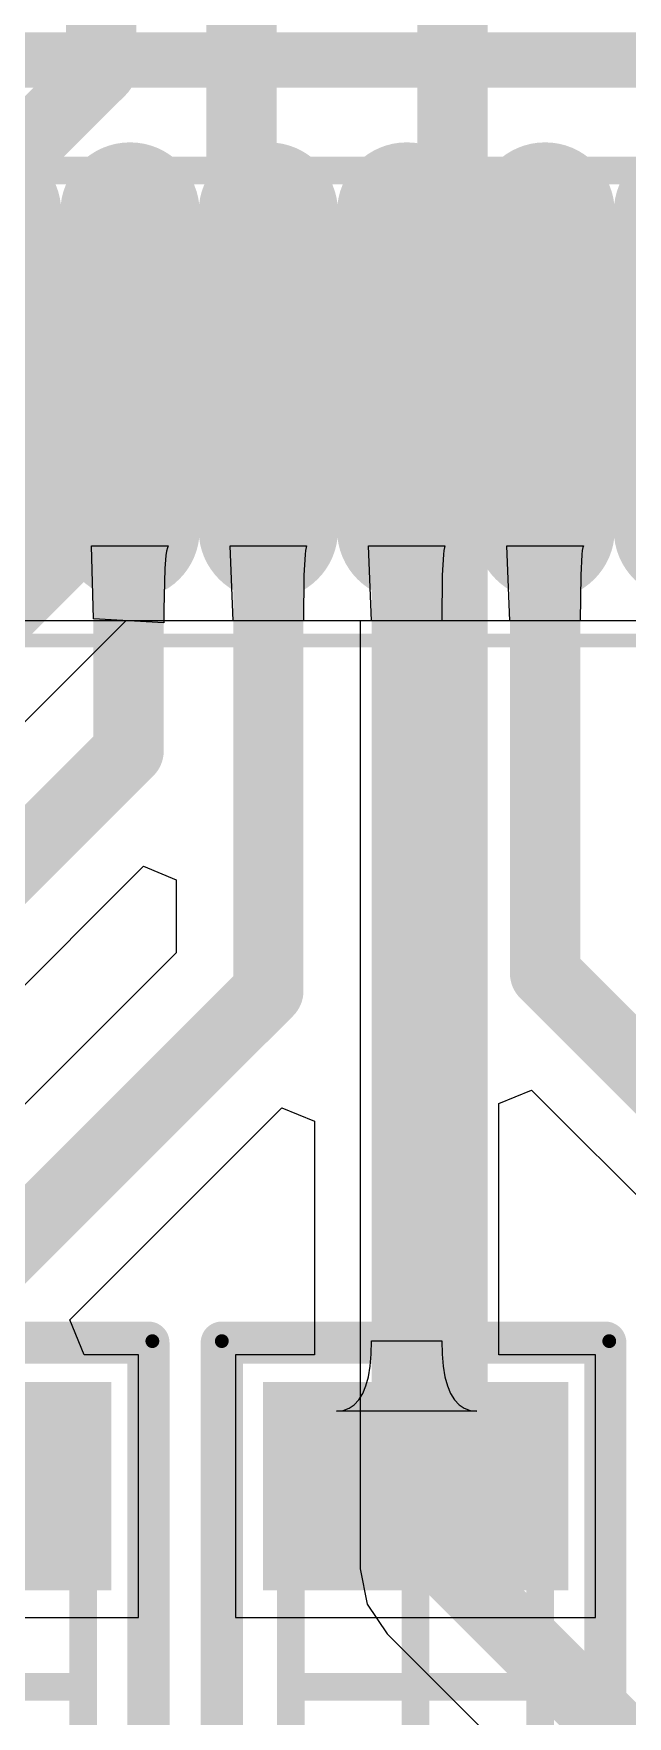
# Model space of a CAD drawing. Header units: inches. Extents: x 1.37 to 4.6, y 1.74 to 5.29.
# Drawn here: x 2.3004 to 2.3849, y 4.199 to 4.4386 of the extents above; entities that cross this region are included whole.
import ezdxf

# ---------------------------------------------------------------- set-up
doc = ezdxf.new("R2010")
doc.units = ezdxf.units.IN
doc.header["$MEASUREMENT"] = 0
for name, color, linetype in [('BottomLayer', 5, 'Continuous'), ('Mechanical13', 56, 'Continuous'), ('Mechanical15', 56, 'Continuous'), ('TopLayer', 1, 'Continuous'), ('TopOverlay', 2, 'Continuous'), ('TopPaste', 8, 'Continuous'), ('TopSolder', 216, 'Continuous')]:
    doc.layers.add(name, color=color, linetype=linetype)

# ---------------------------------------------------------------- blocks, each defined once
blk = doc.blocks.new('STM32F103C8T6_27')
at = {"layer": 'TopLayer'}
h = blk.add_hatch(color=1, dxfattribs=at)
edge = h.paths.add_edge_path()
edge.add_arc((-0.00984, 0.1437), 0.00591, 180, 360)
edge.add_line((-0.00394, 0.1437), (-0.00394, 0.18898))
edge.add_arc((-0.00984, 0.18898), 0.00591, 0, 180)
edge.add_line((-0.01575, 0.18898), (-0.01575, 0.1437))
h = blk.add_hatch(color=1, dxfattribs=at)
edge = h.paths.add_edge_path()
edge.add_arc((0.00984, 0.1437), 0.00591, 180, 360)
edge.add_line((0.01575, 0.1437), (0.01575, 0.18898))
edge.add_arc((0.00984, 0.18898), 0.00591, 0, 180)
edge.add_line((0.00394, 0.18898), (0.00394, 0.1437))
h = blk.add_hatch(color=1, dxfattribs=at)
edge = h.paths.add_edge_path()
edge.add_arc((0.02953, 0.1437), 0.00591, 180, 360)
edge.add_line((0.03543, 0.1437), (0.03543, 0.18898))
edge.add_arc((0.02953, 0.18898), 0.00591, 0, 180)
edge.add_line((0.02362, 0.18898), (0.02362, 0.1437))
h = blk.add_hatch(color=1, dxfattribs=at)
edge = h.paths.add_edge_path()
edge.add_arc((0.04921, 0.1437), 0.00591, 180, 360)
edge.add_line((0.05512, 0.1437), (0.05512, 0.18898))
edge.add_arc((0.04921, 0.18898), 0.00591, 0, 180)
edge.add_line((0.04331, 0.18898), (0.04331, 0.1437))
at = {"layer": 'TopPaste'}
h = blk.add_hatch(color=8, dxfattribs=at)
edge = h.paths.add_edge_path()
edge.add_arc((-0.00984, 0.1437), 0.00591, 180, 360)
edge.add_line((-0.00394, 0.1437), (-0.00394, 0.18898))
edge.add_arc((-0.00984, 0.18898), 0.00591, 0, 180)
edge.add_line((-0.01575, 0.18898), (-0.01575, 0.1437))
h = blk.add_hatch(color=8, dxfattribs=at)
edge = h.paths.add_edge_path()
edge.add_arc((0.00984, 0.1437), 0.00591, 180, 360)
edge.add_line((0.01575, 0.1437), (0.01575, 0.18898))
edge.add_arc((0.00984, 0.18898), 0.00591, 0, 180)
edge.add_line((0.00394, 0.18898), (0.00394, 0.1437))
h = blk.add_hatch(color=8, dxfattribs=at)
edge = h.paths.add_edge_path()
edge.add_arc((0.02953, 0.1437), 0.00591, 180, 360)
edge.add_line((0.03543, 0.1437), (0.03543, 0.18898))
edge.add_arc((0.02953, 0.18898), 0.00591, 0, 180)
edge.add_line((0.02362, 0.18898), (0.02362, 0.1437))
h = blk.add_hatch(color=8, dxfattribs=at)
edge = h.paths.add_edge_path()
edge.add_arc((0.04921, 0.1437), 0.00591, 180, 360)
edge.add_line((0.05512, 0.1437), (0.05512, 0.18898))
edge.add_arc((0.04921, 0.18898), 0.00591, 0, 180)
edge.add_line((0.04331, 0.18898), (0.04331, 0.1437))
at = {"layer": 'TopSolder'}
h = blk.add_hatch(color=216, dxfattribs=at)
edge = h.paths.add_edge_path()
edge.add_arc((-0.02953, 0.1437), 0.00991, 180, 360)
edge.add_line((-0.01962, 0.1437), (-0.01962, 0.18898))
edge.add_arc((-0.02953, 0.18898), 0.00991, 0, 180)
edge.add_line((-0.03943, 0.18898), (-0.03943, 0.1437))
h = blk.add_hatch(color=216, dxfattribs=at)
edge = h.paths.add_edge_path()
edge.add_arc((-0.00984, 0.1437), 0.00991, 180, 360)
edge.add_line((0.00006, 0.1437), (0.00006, 0.18898))
edge.add_arc((-0.00984, 0.18898), 0.00991, 0, 180)
edge.add_line((-0.01975, 0.18898), (-0.01975, 0.1437))
h = blk.add_hatch(color=216, dxfattribs=at)
edge = h.paths.add_edge_path()
edge.add_arc((0.00984, 0.1437), 0.00991, 180, 360)
edge.add_line((0.01975, 0.1437), (0.01975, 0.18898))
edge.add_arc((0.00984, 0.18898), 0.00991, 0, 180)
edge.add_line((-0.00006, 0.18898), (-0.00006, 0.1437))
h = blk.add_hatch(color=216, dxfattribs=at)
edge = h.paths.add_edge_path()
edge.add_arc((0.02953, 0.1437), 0.00991, 180, 360)
edge.add_line((0.03943, 0.1437), (0.03943, 0.18898))
edge.add_arc((0.02953, 0.18898), 0.00991, 0, 180)
edge.add_line((0.01962, 0.18898), (0.01962, 0.1437))
h = blk.add_hatch(color=216, dxfattribs=at)
edge = h.paths.add_edge_path()
edge.add_arc((0.04921, 0.1437), 0.00991, 180, 360)
edge.add_line((0.05912, 0.1437), (0.05912, 0.18898))
edge.add_arc((0.04921, 0.18898), 0.00991, 0, 180)
edge.add_line((0.03931, 0.18898), (0.03931, 0.1437))
h = blk.add_hatch(color=216, dxfattribs=at)
edge = h.paths.add_edge_path()
edge.add_arc((0.0689, 0.1437), 0.00991, 180, 360)
edge.add_line((0.0788, 0.1437), (0.0788, 0.18898))
edge.add_arc((0.0689, 0.18898), 0.00991, 0, 180)
edge.add_line((0.05899, 0.18898), (0.05899, 0.1437))
at = {"layer": 'Mechanical13', "const_width": 0.00394}
blk.add_lwpolyline([(0.1378, 0.1378), (-0.1378, 0.1378)], dxfattribs=at)
at = {"layer": 'Mechanical15', "const_width": 0.00197}
blk.add_lwpolyline([(0.20472, 0.20472), (-0.20472, 0.20472)], dxfattribs=at)
at = {"layer": 'TopOverlay', "const_width": 0.00787}
blk.add_lwpolyline([(0.12205, 0.12205), (-0.12205, 0.12205)], dxfattribs=at)
blk = doc.blocks.new('_________0603_67')
at = {"layer": 'TopLayer'}
for points in [[(-0.03937, -0.01772), (-0.03937, 0.01772), (-0.01772, 0.01772), (-0.01772, -0.01772)], [(0.01772, -0.01772), (0.01772, 0.01772), (0.03937, 0.01772), (0.03937, -0.01772)]]:
    blk.add_hatch(color=1, dxfattribs=at).paths.add_polyline_path(points)
at = {"layer": 'TopPaste'}
for points in [[(-0.03937, -0.01772), (-0.03937, 0.01772), (-0.01772, 0.01772), (-0.01772, -0.01772)], [(0.01772, -0.01772), (0.01772, 0.01772), (0.03937, 0.01772), (0.03937, -0.01772)]]:
    blk.add_hatch(color=8, dxfattribs=at).paths.add_polyline_path(points)
at = {"layer": 'TopSolder'}
for points in [[(-0.04337, -0.02172), (-0.04337, 0.02172), (-0.01372, 0.02172), (-0.01372, -0.02172)], [(0.01372, -0.02172), (0.01372, 0.02172), (0.04337, 0.02172), (0.04337, -0.02172)]]:
    blk.add_hatch(color=216, dxfattribs=at).paths.add_polyline_path(points)
at = {"layer": 'Mechanical13', "const_width": 0.00394}
for points in [[(-0.0315, 0.01772), (-0.0315, -0.01772)], [(-0.0315, 0.01772), (0.0315, 0.01772)], [(0.0315, 0.01772), (0.0315, -0.01772)], [(-0.0315, -0.01772), (0.0315, -0.01772)]]:
    blk.add_lwpolyline(points, dxfattribs=at)
at = {"layer": 'Mechanical13', "const_width": 0.00197}
for points in [[(-0.03248, 0.01772, 1), (-0.03051, 0.01772, 1)], [(-0.03248, 0.01772, 1), (-0.03051, 0.01772, 1)], [(0.03051, 0.01772, 1), (0.03248, 0.01772, 1)], [(0.03051, 0.01772, 1), (0.03248, 0.01772, 1)], [(-0.03248, -0.01772, 1), (-0.03051, -0.01772, 1)], [(-0.03248, -0.01772, 1), (-0.03051, -0.01772, 1)], [(0.03051, -0.01772, 1), (0.03248, -0.01772, 1)], [(0.03051, -0.01772, 1), (0.03248, -0.01772, 1)]]:
    blk.add_lwpolyline(points, format="xyb", close=True, dxfattribs=at)
at = {"layer": 'Mechanical15'}
for points, const_width in [([(-0.04921, 0.02756), (-0.04921, -0.02756)], 0.00197), ([(-0.04921, 0.02756), (0.04921, 0.02756)], 0.00197), ([(0.04921, 0.02756), (0.04921, -0.02756)], 0.00197), ([(0, 0.01772), (0, -0.01772)], 0.00394), ([(-0.01772, 0), (0.01772, 0)], 0.00394), ([(-0.04921, -0.02756), (0.04921, -0.02756)], 0.00197)]:
    blk.add_lwpolyline(points, dxfattribs=dict(at, const_width=const_width))
for points, const_width in [([(-0.0497, 0.02756, 1), (-0.04872, 0.02756, 1)], 0.000984), ([(-0.0497, 0.02756, 1), (-0.04872, 0.02756, 1)], 0.000984), ([(0.04872, 0.02756, 1), (0.0497, 0.02756, 1)], 0.000984), ([(0.04872, 0.02756, 1), (0.0497, 0.02756, 1)], 0.000984), ([(-0.00098, 0.01772, 1), (0.00098, 0.01772, 1)], 0.00197), ([(-0.0187, 0, 1), (-0.01673, 0, 1)], 0.00197), ([(0.01673, 0, 1), (0.0187, 0, 1)], 0.00197), ([(-0.00098, -0.01772, 1), (0.00098, -0.01772, 1)], 0.00197), ([(-0.0497, -0.02756, 1), (-0.04872, -0.02756, 1)], 0.000984), ([(-0.0497, -0.02756, 1), (-0.04872, -0.02756, 1)], 0.000984), ([(0.04872, -0.02756, 1), (0.0497, -0.02756, 1)], 0.000984), ([(0.04872, -0.02756, 1), (0.0497, -0.02756, 1)], 0.000984)]:
    blk.add_lwpolyline(points, format="xyb", close=True, dxfattribs=dict(at, const_width=const_width))
at = {"layer": 'TopOverlay', "const_width": 0.006}
for points in [[(-0.04921, 0.02756), (-0.04921, -0.027)], [(-0.04921, 0.02756), (0.049, 0.02756)], [(0.049, 0.02756), (0.049, -0.027)], [(-0.04921, -0.027), (0.049, -0.027)]]:
    blk.add_lwpolyline(points, dxfattribs=at)
at = {"layer": 'TopOverlay', "const_width": 0.003}
for points in [[(-0.05071, 0.02756, 1), (-0.04771, 0.02756, 1)], [(-0.05071, 0.02756, 1), (-0.04771, 0.02756, 1)], [(0.0475, 0.02756, 1), (0.0505, 0.02756, 1)], [(0.0475, 0.02756, 1), (0.0505, 0.02756, 1)], [(-0.05071, -0.027, 1), (-0.04771, -0.027, 1)], [(-0.05071, -0.027, 1), (-0.04771, -0.027, 1)], [(0.0475, -0.027, 1), (0.0505, -0.027, 1)], [(0.0475, -0.027, 1), (0.0505, -0.027, 1)]]:
    blk.add_lwpolyline(points, format="xyb", close=True, dxfattribs=at)
blk = doc.blocks.new('_________0603_72')
at = {"layer": 'TopLayer'}
for points in [[(-0.03937, -0.01772), (-0.03937, 0.01772), (-0.01772, 0.01772), (-0.01772, -0.01772)], [(0.01772, -0.01772), (0.01772, 0.01772), (0.03937, 0.01772), (0.03937, -0.01772)]]:
    blk.add_hatch(color=1, dxfattribs=at).paths.add_polyline_path(points)
at = {"layer": 'TopPaste'}
for points in [[(-0.03937, -0.01772), (-0.03937, 0.01772), (-0.01772, 0.01772), (-0.01772, -0.01772)], [(0.01772, -0.01772), (0.01772, 0.01772), (0.03937, 0.01772), (0.03937, -0.01772)]]:
    blk.add_hatch(color=8, dxfattribs=at).paths.add_polyline_path(points)
at = {"layer": 'TopSolder'}
for points in [[(-0.04337, -0.02172), (-0.04337, 0.02172), (-0.01372, 0.02172), (-0.01372, -0.02172)], [(0.01372, -0.02172), (0.01372, 0.02172), (0.04337, 0.02172), (0.04337, -0.02172)]]:
    blk.add_hatch(color=216, dxfattribs=at).paths.add_polyline_path(points)
at = {"layer": 'Mechanical13', "const_width": 0.00394}
for points in [[(-0.0315, 0.01772), (-0.0315, -0.01772)], [(-0.0315, 0.01772), (0.0315, 0.01772)], [(0.0315, 0.01772), (0.0315, -0.01772)], [(-0.0315, -0.01772), (0.0315, -0.01772)]]:
    blk.add_lwpolyline(points, dxfattribs=at)
at = {"layer": 'Mechanical13', "const_width": 0.00197}
for points in [[(-0.03248, 0.01772, 1), (-0.03051, 0.01772, 1)], [(-0.03248, 0.01772, 1), (-0.03051, 0.01772, 1)], [(0.03051, 0.01772, 1), (0.03248, 0.01772, 1)], [(0.03051, 0.01772, 1), (0.03248, 0.01772, 1)], [(-0.03248, -0.01772, 1), (-0.03051, -0.01772, 1)], [(-0.03248, -0.01772, 1), (-0.03051, -0.01772, 1)], [(0.03051, -0.01772, 1), (0.03248, -0.01772, 1)], [(0.03051, -0.01772, 1), (0.03248, -0.01772, 1)]]:
    blk.add_lwpolyline(points, format="xyb", close=True, dxfattribs=at)
at = {"layer": 'Mechanical15'}
for points, const_width in [([(-0.04921, 0.02756), (-0.04921, -0.02756)], 0.00197), ([(-0.04921, 0.02756), (0.04921, 0.02756)], 0.00197), ([(0.04921, 0.02756), (0.04921, -0.02756)], 0.00197), ([(0, 0.01772), (0, -0.01772)], 0.00394), ([(-0.01772, 0), (0.01772, 0)], 0.00394), ([(-0.04921, -0.02756), (0.04921, -0.02756)], 0.00197)]:
    blk.add_lwpolyline(points, dxfattribs=dict(at, const_width=const_width))
for points, const_width in [([(-0.0497, 0.02756, 1), (-0.04872, 0.02756, 1)], 0.000984), ([(-0.0497, 0.02756, 1), (-0.04872, 0.02756, 1)], 0.000984), ([(0.04872, 0.02756, 1), (0.0497, 0.02756, 1)], 0.000984), ([(0.04872, 0.02756, 1), (0.0497, 0.02756, 1)], 0.000984), ([(-0.00098, 0.01772, 1), (0.00098, 0.01772, 1)], 0.00197), ([(-0.0187, 0, 1), (-0.01673, 0, 1)], 0.00197), ([(0.01673, 0, 1), (0.0187, 0, 1)], 0.00197), ([(-0.00098, -0.01772, 1), (0.00098, -0.01772, 1)], 0.00197), ([(-0.0497, -0.02756, 1), (-0.04872, -0.02756, 1)], 0.000984), ([(-0.0497, -0.02756, 1), (-0.04872, -0.02756, 1)], 0.000984), ([(0.04872, -0.02756, 1), (0.0497, -0.02756, 1)], 0.000984), ([(0.04872, -0.02756, 1), (0.0497, -0.02756, 1)], 0.000984)]:
    blk.add_lwpolyline(points, format="xyb", close=True, dxfattribs=dict(at, const_width=const_width))
at = {"layer": 'TopOverlay', "const_width": 0.006}
for points in [[(-0.04921, 0.02756), (-0.04921, -0.027)], [(-0.04921, 0.02756), (0.049, 0.02756)], [(0.049, 0.02756), (0.049, -0.027)], [(-0.04921, -0.027), (0.049, -0.027)]]:
    blk.add_lwpolyline(points, dxfattribs=at)
at = {"layer": 'TopOverlay', "const_width": 0.003}
for points in [[(-0.05071, 0.02756, 1), (-0.04771, 0.02756, 1)], [(-0.05071, 0.02756, 1), (-0.04771, 0.02756, 1)], [(0.0475, 0.02756, 1), (0.0505, 0.02756, 1)], [(0.0475, 0.02756, 1), (0.0505, 0.02756, 1)], [(-0.05071, -0.027, 1), (-0.04771, -0.027, 1)], [(-0.05071, -0.027, 1), (-0.04771, -0.027, 1)], [(0.0475, -0.027, 1), (0.0505, -0.027, 1)], [(0.0475, -0.027, 1), (0.0505, -0.027, 1)]]:
    blk.add_lwpolyline(points, format="xyb", close=True, dxfattribs=at)

msp = doc.modelspace()

# ---------------------------------------------------------------- linework, layer by layer
at = {"layer": 'BottomLayer'}
for p, q in [((1.87928, 3.92072), (2.31356, 4.355)), ((2.16, 4.355), (2.565, 4.355)), ((2.31356, 4.355), (2.34687, 4.355)), ((2.34687, 4.355), (2.34687, 4.22)), ((2.34687, 4.22), (2.34787, 4.21498)), ((2.34787, 4.21498), (2.35072, 4.21072)), ((2.35072, 4.21072), (2.85187, 3.70956))]:
    msp.add_line(p, q, dxfattribs=at)
at = {"layer": 'BottomLayer', "const_width": 0.01}
for points in [[(2.33, 4.39), (2.33, 4.815)], [(2.36, 4.22), (2.36, 4.78)], [(2.31, 4.43339), (2.31, 4.5)], [(2.21772, 4.34111), (2.31, 4.43339)], [(1.87, 3.93), (2.33, 4.39)], [(2.36, 4.22), (2.865, 3.715)]]:
    msp.add_lwpolyline(points, dxfattribs=at)
at = {"layer": 'BottomLayer', "const_width": 0.005}
for points in [[(2.3075, 4.43339, 1), (2.3125, 4.43339, 1)], [(2.3075, 4.43339, 1), (2.3125, 4.43339, 1)], [(2.3275, 4.39, 1), (2.3325, 4.39, 1)], [(2.3275, 4.39, 1), (2.3325, 4.39, 1)], [(2.3575, 4.22, 1), (2.3625, 4.22, 1)], [(2.3575, 4.22, 1), (2.3625, 4.22, 1)]]:
    msp.add_lwpolyline(points, format="xyb", close=True, dxfattribs=at)
at = {"layer": 'TopLayer'}
for p, q in [((2.30892, 4.35524), (2.30866, 4.36563)), ((2.30866, 4.36563), (2.31956, 4.36563)), ((2.31933, 4.36489), (2.31924, 4.36424)), ((2.31944, 4.36535), (2.31933, 4.36489)), ((2.31956, 4.36563), (2.31944, 4.36535)), ((2.3288, 4.35496), (2.32835, 4.36563)), ((2.32835, 4.36563), (2.33925, 4.36563)), ((2.33909, 4.36499), (2.33902, 4.36439)), ((2.33916, 4.3654), (2.33909, 4.36499)), ((2.33925, 4.36563), (2.33916, 4.3654)), ((2.34848, 4.35496), (2.34803, 4.36563)), ((2.34803, 4.36563), (2.35893, 4.36563)), ((2.35877, 4.36499), (2.3587, 4.36439)), ((2.35885, 4.3654), (2.35877, 4.36499)), ((2.35893, 4.36563), (2.35885, 4.3654)), ((2.36817, 4.35496), (2.36772, 4.36563)), ((2.36772, 4.36563), (2.37862, 4.36563)), ((2.37846, 4.36499), (2.37839, 4.36439)), ((2.37853, 4.3654), (2.37846, 4.36499)), ((2.37862, 4.36563), (2.37853, 4.3654)), ((2.31924, 4.36424), (2.31908, 4.36242)), ((2.33902, 4.36439), (2.33887, 4.36147)), ((2.3587, 4.36439), (2.35855, 4.36147)), ((2.37839, 4.36439), (2.37824, 4.36147)), ((2.31908, 4.36242), (2.31893, 4.35659)), ((2.33887, 4.36147), (2.3388, 4.35496)), ((2.35855, 4.36147), (2.35848, 4.35496)), ((2.37824, 4.36147), (2.37817, 4.35496)), ((2.31893, 4.35659), (2.31892, 4.35468)), ((2.16, 4.355), (2.565, 4.355)), ((2.31892, 4.35468), (2.30892, 4.35524)), ((2.3388, 4.35496), (2.3288, 4.35496)), ((2.35848, 4.35496), (2.34848, 4.35496)), ((2.37817, 4.35496), (2.36817, 4.35496)), ((2.24921, 4.25316), (2.31605, 4.32001)), ((2.31605, 4.32001), (2.32067, 4.31809)), ((2.32067, 4.31809), (2.32067, 4.3077)), ((2.32067, 4.3077), (2.28046, 4.26749)), ((2.36661, 4.28624), (2.37123, 4.28815)), ((2.36661, 4.25045), (2.36661, 4.28624)), ((2.37123, 4.28815), (2.40394, 4.25545)), ((2.30555, 4.25545), (2.33574, 4.28564)), ((2.33574, 4.28564), (2.34036, 4.28372)), ((2.34036, 4.28372), (2.34036, 4.25045)), ((2.30762, 4.25045), (2.30555, 4.25545)), ((2.34843, 4.25055), (2.34848, 4.25245)), ((2.34848, 4.25245), (2.35848, 4.25245)), ((2.35848, 4.25245), (2.35853, 4.25055)), ((2.31533, 4.25045), (2.30762, 4.25045)), ((2.31533, 4.21305), (2.31533, 4.25045)), ((2.34036, 4.25045), (2.32915, 4.25045)), ((2.32915, 4.25045), (2.32915, 4.21305)), ((2.34828, 4.24885), (2.34843, 4.25055)), ((2.35853, 4.25055), (2.35868, 4.24885)), ((2.38033, 4.25045), (2.36661, 4.25045)), ((2.38033, 4.21305), (2.38033, 4.25045)), ((2.34803, 4.24735), (2.34828, 4.24885)), ((2.35868, 4.24885), (2.35893, 4.24735)), ((2.34723, 4.24495), (2.34768, 4.24605)), ((2.34768, 4.24605), (2.34803, 4.24735)), ((2.35893, 4.24735), (2.35928, 4.24605)), ((2.35928, 4.24605), (2.35973, 4.24495)), ((2.34443, 4.24255), (2.34528, 4.24285)), ((2.34528, 4.24285), (2.34603, 4.24335)), ((2.34603, 4.24335), (2.34668, 4.24405)), ((2.34668, 4.24405), (2.34723, 4.24495)), ((2.35973, 4.24495), (2.36028, 4.24405)), ((2.36028, 4.24405), (2.36093, 4.24335)), ((2.36093, 4.24335), (2.36168, 4.24285)), ((2.36168, 4.24285), (2.36253, 4.24255)), ((2.34348, 4.24245), (2.34443, 4.24255)), ((2.36348, 4.24245), (2.34348, 4.24245)), ((2.36253, 4.24255), (2.36348, 4.24245)), ((2.26415, 4.21305), (2.31533, 4.21305)), ((2.32915, 4.21305), (2.38033, 4.21305))]:
    msp.add_line(p, q, dxfattribs=at)
at = {"layer": 'TopLayer', "const_width": 0.01}
for points in [[(2.31392, 4.39034), (2.31411, 4.39053)], [(2.31392, 4.33644), (2.31392, 4.39034)], [(2.3338, 4.30226), (2.3338, 4.39053)], [(2.35348, 4.23301), (2.35348, 4.39053)], [(2.37317, 4.30478), (2.37317, 4.39053)], [(2.2292, 4.25172), (2.31392, 4.33644)], [(2.37317, 4.30478), (2.41974, 4.2582)], [(2.28974, 4.2582), (2.3338, 4.30226)], [(2.35348, 4.23301), (2.35474, 4.23175)]]:
    msp.add_lwpolyline(points, dxfattribs=at)
at = {"layer": 'TopLayer', "const_width": 0.005}
for points in [[(2.31142, 4.39034, 1), (2.31642, 4.39034, 1)], [(2.31142, 4.39034, 1), (2.31642, 4.39034, 1)], [(2.31161, 4.39053, 1), (2.31661, 4.39053, 1)], [(2.3313, 4.39053, 1), (2.3363, 4.39053, 1)], [(2.35098, 4.39053, 1), (2.35598, 4.39053, 1)], [(2.37067, 4.39053, 1), (2.37567, 4.39053, 1)], [(2.31142, 4.33644, 1), (2.31642, 4.33644, 1)], [(2.31142, 4.33644, 1), (2.31642, 4.33644, 1)], [(2.37067, 4.30478, 1), (2.37567, 4.30478, 1)], [(2.37067, 4.30478, 1), (2.37567, 4.30478, 1)], [(2.3313, 4.30226, 1), (2.3363, 4.30226, 1)], [(2.3313, 4.30226, 1), (2.3363, 4.30226, 1)], [(2.35098, 4.23301, 1), (2.35598, 4.23301, 1)], [(2.35098, 4.23301, 1), (2.35598, 4.23301, 1)], [(2.35224, 4.23175, 1), (2.35724, 4.23175, 1)]]:
    msp.add_lwpolyline(points, format="xyb", close=True, dxfattribs=at)

# ---------------------------------------------------------------- block references
for name, p, rotation in [('STM32F103C8T6_27', (2.36333, 4.55687), 180), ('_________0603_72', (2.28974, 4.2032), 90), ('_________0603_67', (2.35474, 4.2032), 90)]:
    msp.add_blockref(name, p, dxfattribs=dict(rotation=rotation))

doc.saveas('drawing.dxf')
